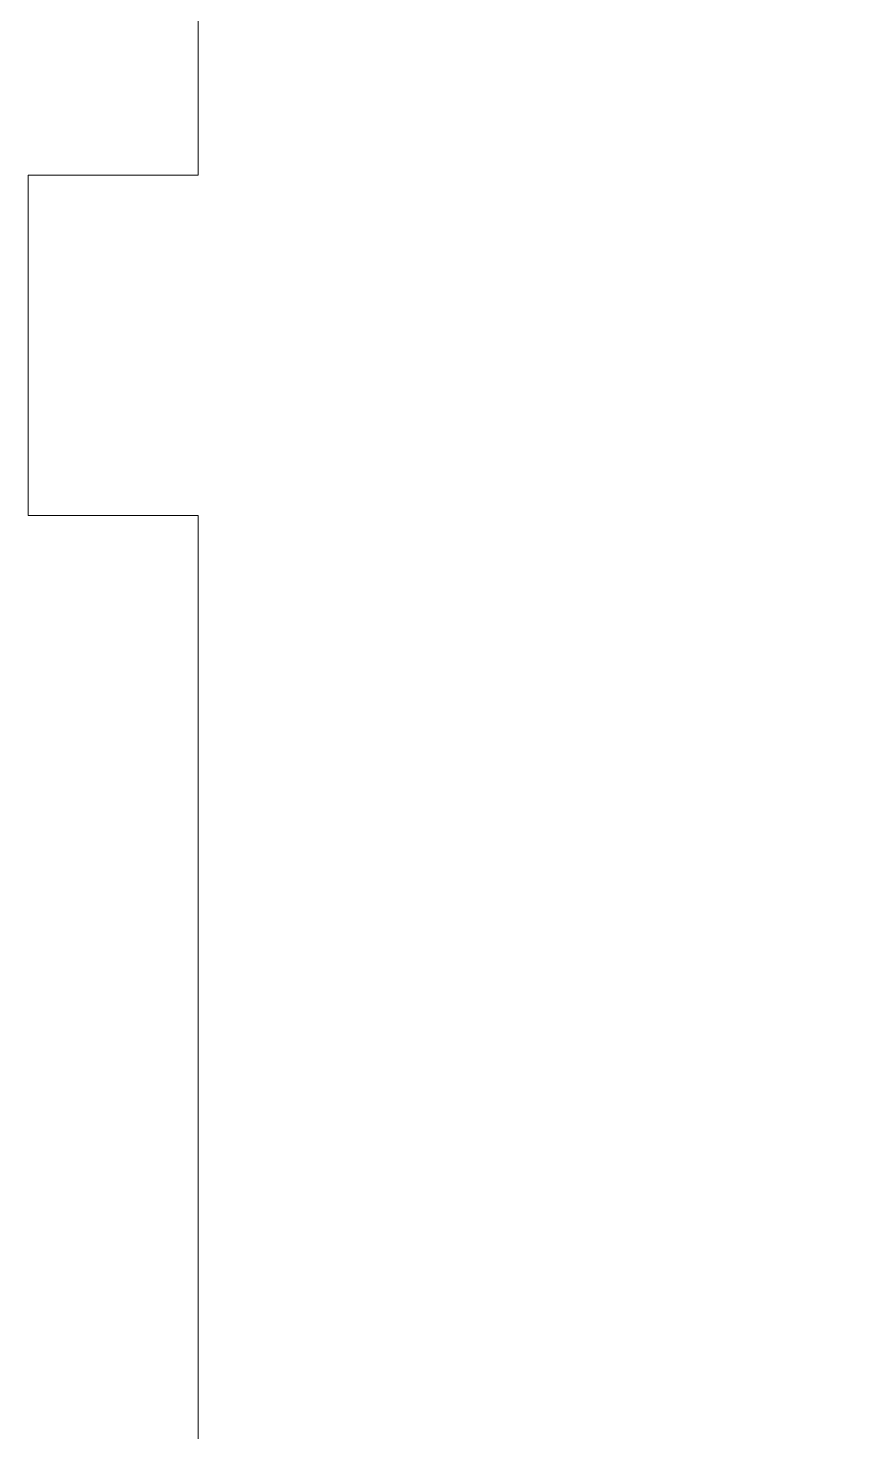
# Model space of a CAD drawing. Header units: centimetres. Extents: x -43.9 to 15.3, y -19.6 to 14.4.
# Drawn here: x -6.923 to -5.459, y -11.234 to -8.76 of the extents above; entities that cross this region are included whole.
import ezdxf

# ---------------------------------------------------------------- set-up
doc = ezdxf.new("R2010")
doc.units = ezdxf.units.CM
doc.header["$MEASUREMENT"] = 0
doc.layers.add('Capa 1', color=7, linetype='Continuous')

msp = doc.modelspace()

# ---------------------------------------------------------------- linework, layer by layer
at = {"layer": 'Capa 1', "lineweight": 9}
msp.add_open_spline([(-6.62257, -19.31961), (-6.62257, -19.31961), (-6.62257, -9.61961), (-6.62257, -9.61961), (-6.62257, -9.61961), (-6.62257, -9.61961), (-6.92257, -9.61961), (-6.92257, -9.61961), (-6.92257, -9.61961), (-6.92257, -9.61961), (-6.92257, -9.01961), (-6.92257, -9.01961), (-6.92257, -9.01961), (-6.92257, -9.01961), (-6.62257, -9.01961), (-6.62257, -9.01961), (-6.62257, -9.01961), (-6.62257, -9.01961), (-6.62257, 2.13039), (-6.62257, 2.13039), (-6.62257, 2.13039), (-6.62257, 2.13039), (-6.92257, 2.13039), (-6.92257, 2.13039), (-6.92257, 2.13039), (-6.92257, 2.13039), (-6.92257, 2.73039), (-6.92257, 2.73039), (-6.92257, 2.73039), (-6.92257, 2.73039), (-6.62257, 2.73039), (-6.62257, 2.73039), (-6.62257, 2.73039), (-6.62257, 2.73039), (-6.62257, 14.38039), (-6.62257, 14.38039), (-6.62257, 14.38039), (-6.62257, 14.38039), (2.77743, 14.38039), (2.77743, 14.38039), (2.77743, 14.38039), (2.77743, 14.38039), (2.77743, 2.73039), (2.77743, 2.73039), (2.77743, 2.73039), (2.77743, 2.73039), (3.07743, 2.73039), (3.07743, 2.73039), (3.07743, 2.73039), (3.07743, 2.73039), (3.07743, 2.13039), (3.07743, 2.13039), (3.07743, 2.13039), (3.07743, 2.13039), (2.77743, 2.13039), (2.77743, 2.13039), (2.77743, 2.13039), (2.77743, 2.13039), (2.77743, -9.01961), (2.77743, -9.01961), (2.77743, -9.01961), (2.77743, -9.01961), (3.07743, -9.01961), (3.07743, -9.01961), (3.07743, -9.01961), (3.07743, -9.01961), (3.07743, -9.61961), (3.07743, -9.61961), (3.07743, -9.61961), (3.07743, -9.61961), (2.77743, -9.61961), (2.77743, -9.61961), (2.77743, -9.61961), (2.77743, -9.61961), (2.77743, -19.31961), (2.77743, -19.31961), (2.77743, -19.31961), (2.77743, -19.31961), (-6.62257, -19.31961), (-6.62257, -19.31961)], degree=3, knots=[0, 0, 0, 0, 0.047619, 0.047619, 0.047619, 0.047619, 0.0952381, 0.0952381, 0.0952381, 0.0952381, 0.1428571, 0.1428571, 0.1428571, 0.1428571, 0.1904762, 0.1904762, 0.1904762, 0.1904762, 0.2380952, 0.2380952, 0.2380952, 0.2380952, 0.2857143, 0.2857143, 0.2857143, 0.2857143, 0.3333333, 0.3333333, 0.3333333, 0.3333333, 0.3809524, 0.3809524, 0.3809524, 0.3809524, 0.4285714, 0.4285714, 0.4285714, 0.4285714, 0.4761905, 0.4761905, 0.4761905, 0.4761905, 0.5238095, 0.5238095, 0.5238095, 0.5238095, 0.5714286, 0.5714286, 0.5714286, 0.5714286, 0.6190476, 0.6190476, 0.6190476, 0.6190476, 0.6666667, 0.6666667, 0.6666667, 0.6666667, 0.7142857, 0.7142857, 0.7142857, 0.7142857, 0.7619048, 0.7619048, 0.7619048, 0.7619048, 0.8095238, 0.8095238, 0.8095238, 0.8095238, 0.8571429, 0.8571429, 0.8571429, 0.8571429, 0.9047619, 0.9047619, 0.9047619, 0.9047619, 1, 1, 1, 1], dxfattribs=at)

doc.saveas('drawing.dxf')
